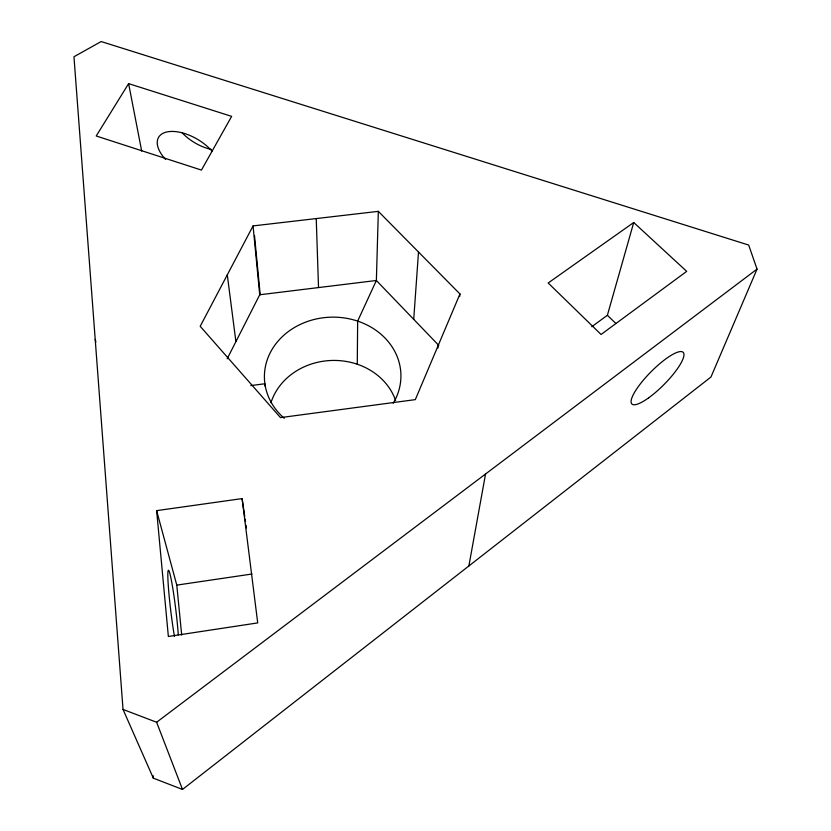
<?xml version="1.0" encoding="UTF-8"?>
<svg xmlns="http://www.w3.org/2000/svg" width="831" height="831" viewBox="0 0 831 831"><rect width="100%" height="100%" fill="white"/><g stroke="black" fill="none" stroke-linecap="round" stroke-linejoin="round"><path stroke-width="1.25" d="M357.268 364.227L357.652 321.109L376.37 280.494L378.334 211.354L253.06 225.918L200.198 326.313L280.504 417.609L415.323 399.628L459.959 293.966L378.334 211.354M413.724 319.343L418.502 252.011M437.958 348.023L438.217 345.447M459.657 296.532L459.959 293.966M468.871 565.973L710.962 377.025L757.041 269.099L748.679 245.062L101.164 41.55L73.959 56.757L123.03 709.445L153.32 778.159L182.498 789.45L468.871 565.973L485.553 474.013M591.765 326.718L607.378 315.281L633.721 222.511L686.697 271.363L601.073 334.478L548.18 282.987L633.721 222.511M227.185 358.795L259.729 294.766L253.06 225.918M128.618 83.63L96.219 135.983L201.455 170.085L231.641 116.361L128.618 83.63L141.696 151.086M123.03 709.445L156.623 722.253L757.041 269.099M244.75 516.446L242.101 498.6L156.633 510.639L176.785 585.117L251.98 574.013M250.765 385.594L264.902 383.756L265.162 386.332M259.729 294.766L376.37 280.494L438.778 345.405M607.378 315.281L615.771 323.373M156.623 722.253L182.498 789.45M95.212 339.464L95.918 341.925M245.124 519.001L245.498 521.546M246.069 525.369L246.443 527.924M227.289 274.874L235.9 341.666M242.101 498.6L257.714 622.907L168.361 636.484L156.633 510.639M176.785 585.117L181.688 635.061M254.504 235.557L260.196 294.714M153.101 775.583L153.32 778.159M316.237 218.574L318.522 287.568M284.264 418.284A68.267 59.146 -1.3 0 1 279.818 339.162A68.267 59.146 -1.3 0 1 370.221 326.687A68.267 59.146 -1.3 0 1 393.229 403.243M270.968 402.703A64.932 57.173 -1.8 0 1 332.764 360.436A64.932 57.173 -1.8 0 1 395.629 400.563M174.458 636.484A40.698 2.566 83.1 0 1 168.039 581.648A40.698 2.566 83.1 0 1 171.373 580.256A40.698 2.566 83.1 0 1 178.312 634.874M165.608 159.459A34.331 17.939 30.3 0 1 167.81 131.776A34.331 17.939 30.3 0 1 212.185 151.387M211.23 149.445A33.894 18.324 30.7 0 1 182.28 132.929M648.523 397.924A36.398 9.099 -45.2 0 0 683.57 352.863A36.398 9.099 -45.2 0 0 640.472 383.725A36.398 9.099 -45.2 0 0 648.523 397.924"/></g></svg>
